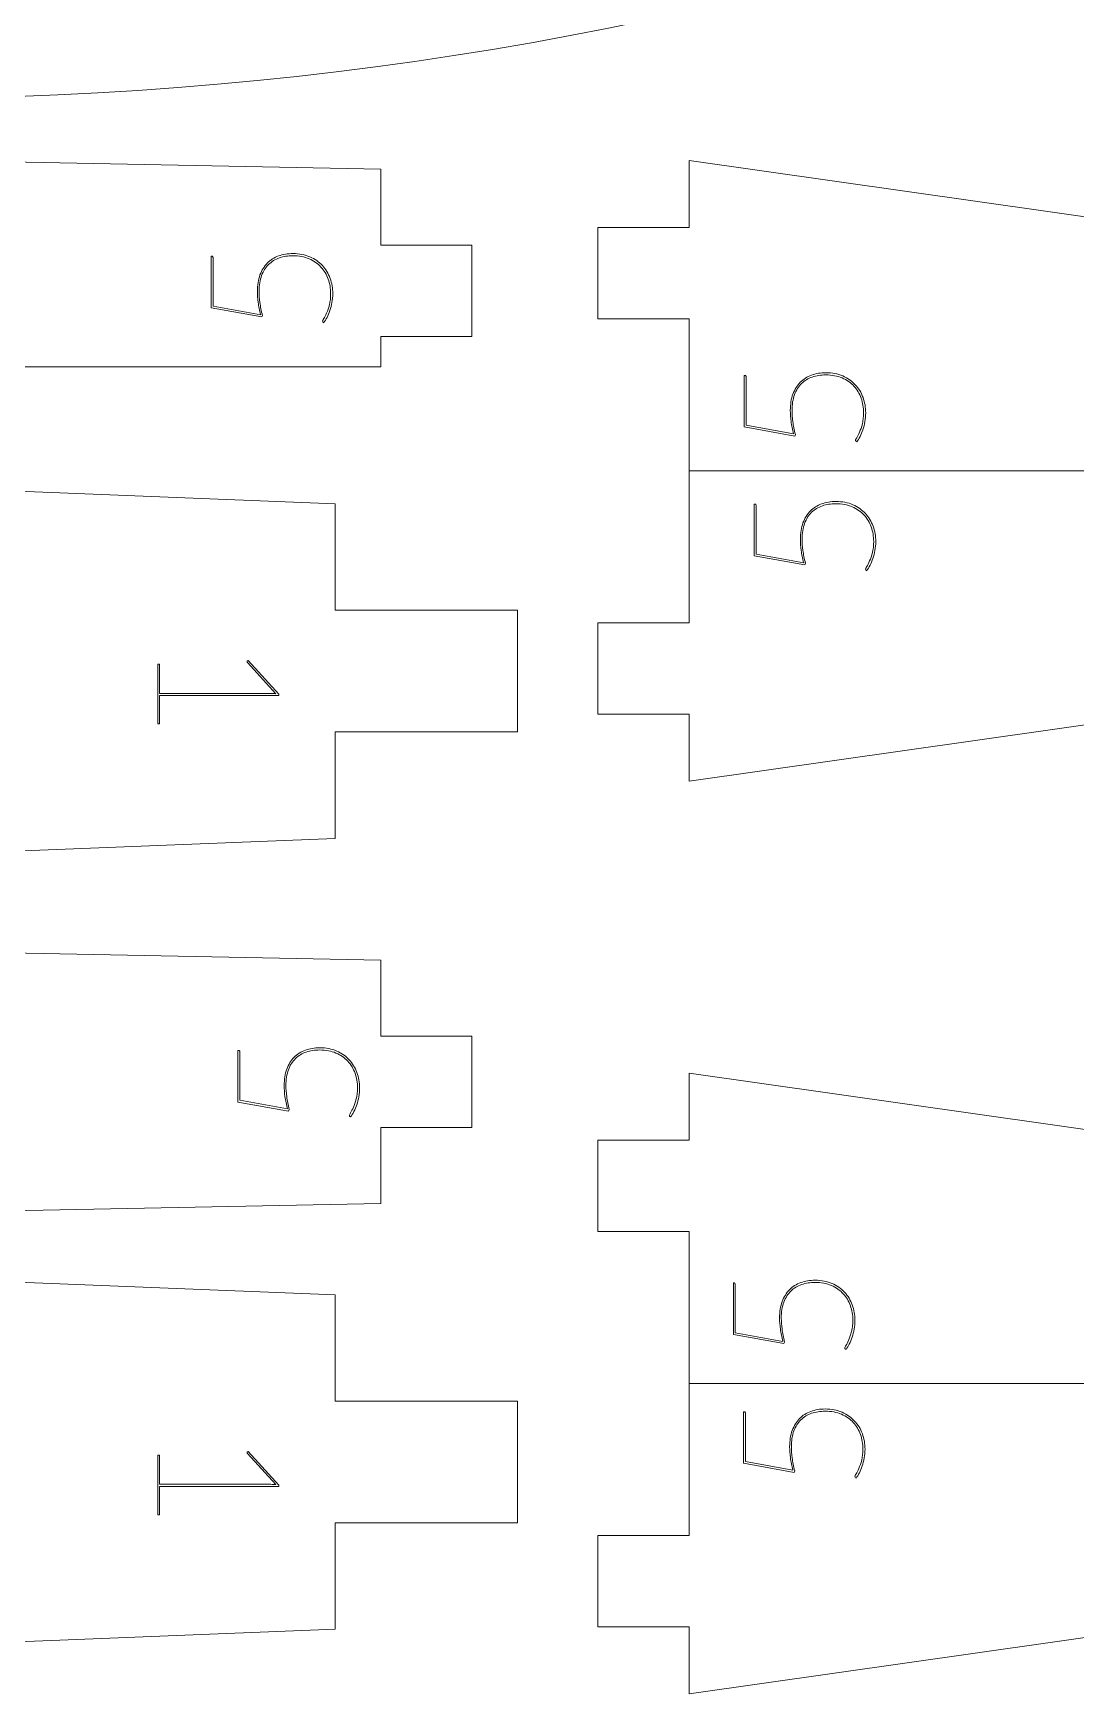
# Model space of a CAD drawing. Header units: millimetres. Extents: x -150 to 147, y -95 to 100.
# Drawn here: x -82.76 to -65.63, y -53.55 to -26.26 of the extents above; entities that cross this region are included whole.
import ezdxf

# ---------------------------------------------------------------- set-up
doc = ezdxf.new("R2010")
doc.units = ezdxf.units.MM
doc.header["$MEASUREMENT"] = 0
doc.layers.add('cut', color=7, linetype='Continuous')
doc.layers.add('cut light', color=7, linetype='Continuous')

msp = doc.modelspace()

# ---------------------------------------------------------------- linework, layer by layer
at = {"layer": 'cut', "lineweight": 0}
for points, knots in [([(-85.0188, 98.3721), (-56.4983, 98.3721), (-32.5493, 78.2244), (-25.8546, 50.9966), (-25.8546, 50.9966), (-25.8546, 50.9966), (-25.8546, 51.0068), (-25.8546, 51.0068), (-25.8546, 51.0068), (-25.8546, 51.0068), (-21.6503, 48.5068), (-21.6503, 48.5068), (-21.6503, 48.5068), (-21.6503, 48.5068), (-21.6503, 22.4442), (-21.6503, 22.4442), (-21.6503, 22.4442), (-21.6503, 22.4442), (-25.8776, 19.9442), (-25.8776, 19.9442), (-25.8776, 19.9442), (-25.8776, 19.9442), (-25.8776, 19.9502), (-25.8776, 19.9502), (-25.8776, 19.9502), (-32.6051, -7.2285), (-56.532, -27.3281), (-85.0188, -27.3281), (-85.0188, -27.3281), (-118.7251, -27.3281), (-146.0494, 0.8109), (-146.0494, 35.5219), (-146.0494, 35.5219), (-146.0494, 70.2331), (-118.7251, 98.3721), (-85.0188, 98.3721)], [0, 0, 0, 0, 0.1, 0.1, 0.1, 0.1, 0.2, 0.2, 0.2, 0.2, 0.3, 0.3, 0.3, 0.3, 0.4, 0.4, 0.4, 0.4, 0.5, 0.5, 0.5, 0.5, 0.6, 0.6, 0.6, 0.6, 0.7, 0.7, 0.7, 0.7, 0.8, 0.8, 0.8, 0.8, 1, 1, 1, 1]), ([(-101.3217, -31.4889), (-101.3217, -31.4889), (-101.3217, -29.4889), (-101.3217, -29.4889), (-101.3217, -29.4889), (-101.3217, -29.4889), (-99.8217, -29.4889), (-99.8217, -29.4889), (-99.8217, -29.4889), (-99.8217, -29.4889), (-99.8217, -28.0389), (-99.8217, -28.0389), (-99.8217, -28.0389), (-99.8217, -28.0389), (-77.0517, -28.489), (-77.0517, -28.489), (-77.0517, -28.489), (-77.0517, -28.489), (-77.0516, -29.739), (-77.0516, -29.739), (-77.0516, -29.739), (-77.0516, -29.739), (-75.5516, -29.739), (-75.5516, -29.739), (-75.5516, -29.739), (-75.5516, -29.739), (-75.5516, -31.239), (-75.5516, -31.239), (-75.5516, -31.239), (-75.5516, -31.239), (-77.0516, -31.239), (-77.0516, -31.239), (-77.0516, -31.239), (-77.0516, -31.239), (-77.0517, -31.739), (-77.0517, -31.739), (-77.0517, -31.739), (-77.0517, -31.739), (-86.0517, -31.739), (-86.0517, -31.739), (-86.0517, -31.739), (-86.0517, -31.739), (-86.0517, -32.6668), (-86.0517, -32.6668), (-86.0517, -32.6668), (-86.0517, -32.6668), (-99.8217, -32.9389), (-99.8217, -32.9389), (-99.8217, -32.9389), (-99.8217, -32.9389), (-99.8217, -31.4889), (-99.8217, -31.4889), (-99.8217, -31.4889), (-99.8217, -31.4889), (-101.3217, -31.4889), (-101.3217, -31.4889)], [0, 0, 0, 0, 0.0666667, 0.0666667, 0.0666667, 0.0666667, 0.1333333, 0.1333333, 0.1333333, 0.1333333, 0.2, 0.2, 0.2, 0.2, 0.2666667, 0.2666667, 0.2666667, 0.2666667, 0.3333333, 0.3333333, 0.3333333, 0.3333333, 0.4, 0.4, 0.4, 0.4, 0.4666667, 0.4666667, 0.4666667, 0.4666667, 0.5333333, 0.5333333, 0.5333333, 0.5333333, 0.6, 0.6, 0.6, 0.6, 0.6666667, 0.6666667, 0.6666667, 0.6666667, 0.7333333, 0.7333333, 0.7333333, 0.7333333, 0.8, 0.8, 0.8, 0.8, 0.8666667, 0.8666667, 0.8666667, 0.8666667, 1, 1, 1, 1]), ([(-73.4836, -37.4483), (-73.4836, -37.4483), (-73.4836, -35.9483), (-73.4836, -35.9483), (-73.4836, -35.9483), (-73.4836, -35.9483), (-71.9836, -35.9483), (-71.9836, -35.9483), (-71.9836, -35.9483), (-71.9836, -35.9483), (-71.9836, -33.4483), (-71.9836, -33.4483), (-71.9836, -33.4483), (-71.9836, -33.4483), (-71.9836, -33.3545), (-71.9836, -33.3545), (-71.9836, -33.3545), (-71.9836, -33.3545), (-71.9836, -30.9483), (-71.9836, -30.9483), (-71.9836, -30.9483), (-71.9836, -30.9483), (-73.4836, -30.9483), (-73.4836, -30.9483), (-73.4836, -30.9483), (-73.4836, -30.9483), (-73.4836, -29.4483), (-73.4836, -29.4483), (-73.4836, -29.4483), (-73.4836, -29.4483), (-71.9836, -29.4483), (-71.9836, -29.4483), (-71.9836, -29.4483), (-71.9836, -29.4483), (-71.9836, -28.3483), (-71.9836, -28.3483), (-71.9836, -28.3483), (-71.9836, -28.3483), (-52.9835, -31.0483), (-52.9835, -31.0483), (-52.9835, -31.0483), (-52.9835, -31.0483), (-52.9835, -31.9483), (-52.9835, -31.9483), (-52.9835, -31.9483), (-52.9835, -31.9483), (-49.9835, -31.9483), (-49.9835, -31.9483), (-49.9835, -31.9483), (-49.9835, -31.9483), (-49.9835, -34.9483), (-49.9835, -34.9483), (-49.9835, -34.9483), (-49.9835, -34.9483), (-52.9835, -34.9483), (-52.9835, -34.9483), (-52.9835, -34.9483), (-52.9835, -34.9483), (-52.9835, -35.8483), (-52.9835, -35.8483), (-52.9835, -35.8483), (-52.9835, -35.8483), (-71.9836, -38.5483), (-71.9836, -38.5483), (-71.9836, -38.5483), (-71.9836, -38.5483), (-71.9836, -37.4483), (-71.9836, -37.4483), (-71.9836, -37.4483), (-71.9836, -37.4483), (-73.4836, -37.4483), (-73.4836, -37.4483)], [0, 0, 0, 0, 0.0526316, 0.0526316, 0.0526316, 0.0526316, 0.1052632, 0.1052632, 0.1052632, 0.1052632, 0.1578947, 0.1578947, 0.1578947, 0.1578947, 0.2105263, 0.2105263, 0.2105263, 0.2105263, 0.2631579, 0.2631579, 0.2631579, 0.2631579, 0.3157895, 0.3157895, 0.3157895, 0.3157895, 0.3684211, 0.3684211, 0.3684211, 0.3684211, 0.4210526, 0.4210526, 0.4210526, 0.4210526, 0.4736842, 0.4736842, 0.4736842, 0.4736842, 0.5263158, 0.5263158, 0.5263158, 0.5263158, 0.5789474, 0.5789474, 0.5789474, 0.5789474, 0.6315789, 0.6315789, 0.6315789, 0.6315789, 0.6842105, 0.6842105, 0.6842105, 0.6842105, 0.7368421, 0.7368421, 0.7368421, 0.7368421, 0.7894737, 0.7894737, 0.7894737, 0.7894737, 0.8421053, 0.8421053, 0.8421053, 0.8421053, 0.8947368, 0.8947368, 0.8947368, 0.8947368, 1, 1, 1, 1]), ([(-74.8016, -35.7389), (-74.8016, -35.7389), (-74.8016, -37.7389), (-74.8016, -37.7389), (-74.8016, -37.7389), (-74.8016, -37.7389), (-77.8016, -37.7389), (-77.8016, -37.7389), (-77.8016, -37.7389), (-77.8016, -37.7389), (-77.8016, -39.4888), (-77.8016, -39.4888), (-77.8016, -39.4888), (-77.8016, -39.4888), (-90.4315, -39.9889), (-90.4315, -39.9889), (-90.4315, -39.9889), (-90.4315, -39.9889), (-90.4315, -37.7389), (-90.4315, -37.7389), (-90.4315, -37.7389), (-90.4315, -37.7389), (-91.9315, -37.7389), (-91.9315, -37.7389), (-91.9315, -37.7389), (-91.9315, -37.7389), (-91.9315, -35.7389), (-91.9315, -35.7389), (-91.9315, -35.7389), (-91.9315, -35.7389), (-90.4315, -35.7389), (-90.4315, -35.7389), (-90.4315, -35.7389), (-90.4315, -35.7389), (-90.4315, -33.4889), (-90.4315, -33.4889), (-90.4315, -33.4889), (-90.4315, -33.4889), (-77.8016, -33.9888), (-77.8016, -33.9888), (-77.8016, -33.9888), (-77.8016, -33.9888), (-77.8016, -35.7389), (-77.8016, -35.7389), (-77.8016, -35.7389), (-77.8016, -35.7389), (-74.8016, -35.7389), (-74.8016, -35.7389)], [0, 0, 0, 0, 0.0769231, 0.0769231, 0.0769231, 0.0769231, 0.1538462, 0.1538462, 0.1538462, 0.1538462, 0.2307692, 0.2307692, 0.2307692, 0.2307692, 0.3076923, 0.3076923, 0.3076923, 0.3076923, 0.3846154, 0.3846154, 0.3846154, 0.3846154, 0.4615385, 0.4615385, 0.4615385, 0.4615385, 0.5384615, 0.5384615, 0.5384615, 0.5384615, 0.6153846, 0.6153846, 0.6153846, 0.6153846, 0.6923077, 0.6923077, 0.6923077, 0.6923077, 0.7692308, 0.7692308, 0.7692308, 0.7692308, 0.8461538, 0.8461538, 0.8461538, 0.8461538, 1, 1, 1, 1]), ([(-101.3217, -44.4889), (-101.3217, -44.4889), (-101.3217, -42.4889), (-101.3217, -42.4889), (-101.3217, -42.4889), (-101.3217, -42.4889), (-99.8217, -42.4889), (-99.8217, -42.4889), (-99.8217, -42.4889), (-99.8217, -42.4889), (-99.8217, -41.0389), (-99.8217, -41.0389), (-99.8217, -41.0389), (-99.8217, -41.0389), (-77.0517, -41.489), (-77.0517, -41.489), (-77.0517, -41.489), (-77.0517, -41.489), (-77.0516, -42.739), (-77.0516, -42.739), (-77.0516, -42.739), (-77.0516, -42.739), (-75.5516, -42.739), (-75.5516, -42.739), (-75.5516, -42.739), (-75.5516, -42.739), (-75.5516, -44.239), (-75.5516, -44.239), (-75.5516, -44.239), (-75.5516, -44.239), (-77.0516, -44.239), (-77.0516, -44.239), (-77.0516, -44.239), (-77.0516, -44.239), (-77.0517, -45.489), (-77.0517, -45.489), (-77.0517, -45.489), (-77.0517, -45.489), (-99.8217, -45.9389), (-99.8217, -45.9389), (-99.8217, -45.9389), (-99.8217, -45.9389), (-99.8217, -44.4889), (-99.8217, -44.4889), (-99.8217, -44.4889), (-99.8217, -44.4889), (-101.3217, -44.4889), (-101.3217, -44.4889)], [0, 0, 0, 0, 0.0769231, 0.0769231, 0.0769231, 0.0769231, 0.1538462, 0.1538462, 0.1538462, 0.1538462, 0.2307692, 0.2307692, 0.2307692, 0.2307692, 0.3076923, 0.3076923, 0.3076923, 0.3076923, 0.3846154, 0.3846154, 0.3846154, 0.3846154, 0.4615385, 0.4615385, 0.4615385, 0.4615385, 0.5384615, 0.5384615, 0.5384615, 0.5384615, 0.6153846, 0.6153846, 0.6153846, 0.6153846, 0.6923077, 0.6923077, 0.6923077, 0.6923077, 0.7692308, 0.7692308, 0.7692308, 0.7692308, 0.8461538, 0.8461538, 0.8461538, 0.8461538, 1, 1, 1, 1]), ([(-73.4836, -52.4483), (-73.4836, -52.4483), (-73.4836, -50.9483), (-73.4836, -50.9483), (-73.4836, -50.9483), (-73.4836, -50.9483), (-71.9836, -50.9483), (-71.9836, -50.9483), (-71.9836, -50.9483), (-71.9836, -50.9483), (-71.9836, -48.4483), (-71.9836, -48.4483), (-71.9836, -48.4483), (-71.9836, -48.4483), (-71.9836, -48.3545), (-71.9836, -48.3545), (-71.9836, -48.3545), (-71.9836, -48.3545), (-71.9836, -45.9483), (-71.9836, -45.9483), (-71.9836, -45.9483), (-71.9836, -45.9483), (-73.4836, -45.9483), (-73.4836, -45.9483), (-73.4836, -45.9483), (-73.4836, -45.9483), (-73.4836, -44.4483), (-73.4836, -44.4483), (-73.4836, -44.4483), (-73.4836, -44.4483), (-71.9836, -44.4483), (-71.9836, -44.4483), (-71.9836, -44.4483), (-71.9836, -44.4483), (-71.9836, -43.3483), (-71.9836, -43.3483), (-71.9836, -43.3483), (-71.9836, -43.3483), (-52.9835, -46.0483), (-52.9835, -46.0483), (-52.9835, -46.0483), (-52.9835, -46.0483), (-52.9835, -46.9483), (-52.9835, -46.9483), (-52.9835, -46.9483), (-52.9835, -46.9483), (-49.9835, -46.9483), (-49.9835, -46.9483), (-49.9835, -46.9483), (-49.9835, -46.9483), (-49.9835, -49.9483), (-49.9835, -49.9483), (-49.9835, -49.9483), (-49.9835, -49.9483), (-52.9835, -49.9483), (-52.9835, -49.9483), (-52.9835, -49.9483), (-52.9835, -49.9483), (-52.9835, -50.8483), (-52.9835, -50.8483), (-52.9835, -50.8483), (-52.9835, -50.8483), (-71.9836, -53.5483), (-71.9836, -53.5483), (-71.9836, -53.5483), (-71.9836, -53.5483), (-71.9836, -52.4483), (-71.9836, -52.4483), (-71.9836, -52.4483), (-71.9836, -52.4483), (-73.4836, -52.4483), (-73.4836, -52.4483)], [0, 0, 0, 0, 0.0526316, 0.0526316, 0.0526316, 0.0526316, 0.1052632, 0.1052632, 0.1052632, 0.1052632, 0.1578947, 0.1578947, 0.1578947, 0.1578947, 0.2105263, 0.2105263, 0.2105263, 0.2105263, 0.2631579, 0.2631579, 0.2631579, 0.2631579, 0.3157895, 0.3157895, 0.3157895, 0.3157895, 0.3684211, 0.3684211, 0.3684211, 0.3684211, 0.4210526, 0.4210526, 0.4210526, 0.4210526, 0.4736842, 0.4736842, 0.4736842, 0.4736842, 0.5263158, 0.5263158, 0.5263158, 0.5263158, 0.5789474, 0.5789474, 0.5789474, 0.5789474, 0.6315789, 0.6315789, 0.6315789, 0.6315789, 0.6842105, 0.6842105, 0.6842105, 0.6842105, 0.7368421, 0.7368421, 0.7368421, 0.7368421, 0.7894737, 0.7894737, 0.7894737, 0.7894737, 0.8421053, 0.8421053, 0.8421053, 0.8421053, 0.8947368, 0.8947368, 0.8947368, 0.8947368, 1, 1, 1, 1]), ([(-74.8016, -48.7389), (-74.8016, -48.7389), (-74.8016, -50.7389), (-74.8016, -50.7389), (-74.8016, -50.7389), (-74.8016, -50.7389), (-77.8016, -50.7389), (-77.8016, -50.7389), (-77.8016, -50.7389), (-77.8016, -50.7389), (-77.8016, -52.4888), (-77.8016, -52.4888), (-77.8016, -52.4888), (-77.8016, -52.4888), (-90.4315, -52.9889), (-90.4315, -52.9889), (-90.4315, -52.9889), (-90.4315, -52.9889), (-90.4315, -50.7389), (-90.4315, -50.7389), (-90.4315, -50.7389), (-90.4315, -50.7389), (-91.9315, -50.7389), (-91.9315, -50.7389), (-91.9315, -50.7389), (-91.9315, -50.7389), (-91.9315, -48.7389), (-91.9315, -48.7389), (-91.9315, -48.7389), (-91.9315, -48.7389), (-90.4315, -48.7389), (-90.4315, -48.7389), (-90.4315, -48.7389), (-90.4315, -48.7389), (-90.4315, -46.4889), (-90.4315, -46.4889), (-90.4315, -46.4889), (-90.4315, -46.4889), (-77.8016, -46.9888), (-77.8016, -46.9888), (-77.8016, -46.9888), (-77.8016, -46.9888), (-77.8016, -48.7389), (-77.8016, -48.7389), (-77.8016, -48.7389), (-77.8016, -48.7389), (-74.8016, -48.7389), (-74.8016, -48.7389)], [0, 0, 0, 0, 0.0769231, 0.0769231, 0.0769231, 0.0769231, 0.1538462, 0.1538462, 0.1538462, 0.1538462, 0.2307692, 0.2307692, 0.2307692, 0.2307692, 0.3076923, 0.3076923, 0.3076923, 0.3076923, 0.3846154, 0.3846154, 0.3846154, 0.3846154, 0.4615385, 0.4615385, 0.4615385, 0.4615385, 0.5384615, 0.5384615, 0.5384615, 0.5384615, 0.6153846, 0.6153846, 0.6153846, 0.6153846, 0.6923077, 0.6923077, 0.6923077, 0.6923077, 0.7692308, 0.7692308, 0.7692308, 0.7692308, 0.8461538, 0.8461538, 0.8461538, 0.8461538, 1, 1, 1, 1])]:
    msp.add_open_spline(points, degree=3, knots=knots, dxfattribs=at)
for points in [[(-71.9836, -33.4483), (-71.9836, -33.4483), (-49.9835, -33.4483), (-49.9835, -33.4483)], [(-71.9836, -48.4483), (-71.9836, -48.4483), (-49.9835, -48.4483), (-49.9835, -48.4483)]]:
    msp.add_open_spline(points, degree=3, dxfattribs=at)
at = {"layer": 'cut light', "color": 5, "lineweight": 0}
for points, knots in [([(-79.825, -29.9226), (-79.8203, -29.9226), (-79.8166, -29.9245), (-79.8133, -29.9282), (-79.8133, -29.9282), (-79.81, -29.932), (-79.8081, -29.9367), (-79.8081, -29.9423), (-79.8081, -29.9423), (-79.8081, -29.9423), (-79.8081, -30.741), (-79.8081, -30.741), (-79.8081, -30.741), (-79.8081, -30.741), (-79.0249, -30.8835), (-79.0249, -30.8835), (-79.0249, -30.8835), (-79.0442, -30.8121), (-79.0583, -30.7443), (-79.0668, -30.6803), (-79.0668, -30.6803), (-79.0757, -30.6164), (-79.08, -30.5562), (-79.08, -30.4997), (-79.08, -30.4997), (-79.08, -30.3972), (-79.0654, -30.3069), (-79.0367, -30.2293), (-79.0367, -30.2293), (-79.008, -30.1517), (-78.968, -30.0867), (-78.9168, -30.0345), (-78.9168, -30.0345), (-78.8655, -29.9823), (-78.8039, -29.9433), (-78.7319, -29.9169), (-78.7319, -29.9169), (-78.6595, -29.8906), (-78.5804, -29.8774), (-78.4939, -29.8774), (-78.4939, -29.8774), (-78.3899, -29.8774), (-78.2977, -29.8953), (-78.2168, -29.9311), (-78.2168, -29.9311), (-78.1359, -29.9668), (-78.0677, -30.0148), (-78.0118, -30.075), (-78.0118, -30.075), (-77.9563, -30.1352), (-77.9139, -30.2048), (-77.8848, -30.2843), (-77.8848, -30.2843), (-77.8556, -30.3638), (-77.841, -30.4475), (-77.841, -30.535), (-77.841, -30.535), (-77.841, -30.5858), (-77.8453, -30.6347), (-77.8537, -30.6818), (-77.8537, -30.6818), (-77.8622, -30.7288), (-77.8735, -30.7725), (-77.8871, -30.8135), (-77.8871, -30.8135), (-77.9008, -30.8544), (-77.9163, -30.892), (-77.9337, -30.9259), (-77.9337, -30.9259), (-77.9511, -30.9597), (-77.969, -30.9894), (-77.9878, -31.0148), (-77.9878, -31.0148), (-77.9878, -31.0148), (-77.9991, -31.0063), (-77.9991, -31.0063), (-77.9991, -31.0063), (-78.0047, -31.0026), (-78.0075, -30.9969), (-78.0075, -30.9894), (-78.0075, -30.9894), (-78.0075, -30.9828), (-78.0009, -30.9682), (-77.9873, -30.9456), (-77.9873, -30.9456), (-77.9737, -30.9231), (-77.9581, -30.8925), (-77.9412, -30.8544), (-77.9412, -30.8544), (-77.9243, -30.8163), (-77.9092, -30.7707), (-77.8956, -30.7175), (-77.8956, -30.7175), (-77.8819, -30.6644), (-77.8749, -30.6037), (-77.8749, -30.535), (-77.8749, -30.535), (-77.8749, -30.4513), (-77.8885, -30.3718), (-77.9153, -30.2965), (-77.9153, -30.2965), (-77.9422, -30.2213), (-77.9817, -30.1554), (-78.0339, -30.099), (-78.0339, -30.099), (-78.0861, -30.0425), (-78.151, -29.9974), (-78.2286, -29.964), (-78.2286, -29.964), (-78.3067, -29.9306), (-78.3956, -29.9141), (-78.4967, -29.9141), (-78.4967, -29.9141), (-78.5767, -29.9141), (-78.6505, -29.9254), (-78.7183, -29.9485), (-78.7183, -29.9485), (-78.786, -29.9715), (-78.8448, -30.0073), (-78.8942, -30.0552), (-78.8942, -30.0552), (-78.9436, -30.1032), (-78.9821, -30.1639), (-79.0099, -30.2377), (-79.0099, -30.2377), (-79.0376, -30.3116), (-79.0517, -30.3991), (-79.0517, -30.4997), (-79.0517, -30.4997), (-79.0517, -30.5562), (-79.0475, -30.6168), (-79.0386, -30.6822), (-79.0386, -30.6822), (-79.0296, -30.7476), (-79.0155, -30.8182), (-78.9967, -30.8934), (-78.9967, -30.8934), (-78.9967, -30.8934), (-79.008, -30.9188), (-79.008, -30.9188), (-79.008, -30.9188), (-79.008, -30.9188), (-79.8391, -30.7692), (-79.8391, -30.7692), (-79.8391, -30.7692), (-79.8391, -30.7692), (-79.8391, -29.9226), (-79.8391, -29.9226), (-79.8391, -29.9226), (-79.8391, -29.9226), (-79.825, -29.9226), (-79.825, -29.9226)], [0, 0, 0, 0, 0.025641, 0.025641, 0.025641, 0.025641, 0.0512821, 0.0512821, 0.0512821, 0.0512821, 0.0769231, 0.0769231, 0.0769231, 0.0769231, 0.1025641, 0.1025641, 0.1025641, 0.1025641, 0.1282051, 0.1282051, 0.1282051, 0.1282051, 0.1538462, 0.1538462, 0.1538462, 0.1538462, 0.1794872, 0.1794872, 0.1794872, 0.1794872, 0.2051282, 0.2051282, 0.2051282, 0.2051282, 0.2307692, 0.2307692, 0.2307692, 0.2307692, 0.2564103, 0.2564103, 0.2564103, 0.2564103, 0.2820513, 0.2820513, 0.2820513, 0.2820513, 0.3076923, 0.3076923, 0.3076923, 0.3076923, 0.3333333, 0.3333333, 0.3333333, 0.3333333, 0.3589744, 0.3589744, 0.3589744, 0.3589744, 0.3846154, 0.3846154, 0.3846154, 0.3846154, 0.4102564, 0.4102564, 0.4102564, 0.4102564, 0.4358974, 0.4358974, 0.4358974, 0.4358974, 0.4615385, 0.4615385, 0.4615385, 0.4615385, 0.4871795, 0.4871795, 0.4871795, 0.4871795, 0.5128205, 0.5128205, 0.5128205, 0.5128205, 0.5384615, 0.5384615, 0.5384615, 0.5384615, 0.5641026, 0.5641026, 0.5641026, 0.5641026, 0.5897436, 0.5897436, 0.5897436, 0.5897436, 0.6153846, 0.6153846, 0.6153846, 0.6153846, 0.6410256, 0.6410256, 0.6410256, 0.6410256, 0.6666667, 0.6666667, 0.6666667, 0.6666667, 0.6923077, 0.6923077, 0.6923077, 0.6923077, 0.7179487, 0.7179487, 0.7179487, 0.7179487, 0.7435897, 0.7435897, 0.7435897, 0.7435897, 0.7692308, 0.7692308, 0.7692308, 0.7692308, 0.7948718, 0.7948718, 0.7948718, 0.7948718, 0.8205128, 0.8205128, 0.8205128, 0.8205128, 0.8461538, 0.8461538, 0.8461538, 0.8461538, 0.8717949, 0.8717949, 0.8717949, 0.8717949, 0.8974359, 0.8974359, 0.8974359, 0.8974359, 0.9230769, 0.9230769, 0.9230769, 0.9230769, 0.9487179, 0.9487179, 0.9487179, 0.9487179, 1, 1, 1, 1]), ([(-71.0644, -31.8807), (-71.0597, -31.8807), (-71.056, -31.8826), (-71.0527, -31.8863), (-71.0527, -31.8863), (-71.0494, -31.8901), (-71.0475, -31.8948), (-71.0475, -31.9004), (-71.0475, -31.9004), (-71.0475, -31.9004), (-71.0475, -32.6991), (-71.0475, -32.6991), (-71.0475, -32.6991), (-71.0475, -32.6991), (-70.2643, -32.8416), (-70.2643, -32.8416), (-70.2643, -32.8416), (-70.2836, -32.7702), (-70.2977, -32.7024), (-70.3062, -32.6384), (-70.3062, -32.6384), (-70.3151, -32.5745), (-70.3194, -32.5143), (-70.3194, -32.4578), (-70.3194, -32.4578), (-70.3194, -32.3553), (-70.3048, -32.265), (-70.2761, -32.1874), (-70.2761, -32.1874), (-70.2474, -32.1098), (-70.2074, -32.0448), (-70.1562, -31.9926), (-70.1562, -31.9926), (-70.1049, -31.9404), (-70.0433, -31.9014), (-69.9713, -31.875), (-69.9713, -31.875), (-69.8989, -31.8487), (-69.8198, -31.8355), (-69.7333, -31.8355), (-69.7333, -31.8355), (-69.6293, -31.8355), (-69.5371, -31.8534), (-69.4562, -31.8892), (-69.4562, -31.8892), (-69.3753, -31.9249), (-69.3071, -31.9729), (-69.2512, -32.0331), (-69.2512, -32.0331), (-69.1957, -32.0933), (-69.1533, -32.1629), (-69.1242, -32.2424), (-69.1242, -32.2424), (-69.095, -32.3219), (-69.0804, -32.4056), (-69.0804, -32.4931), (-69.0804, -32.4931), (-69.0804, -32.5439), (-69.0847, -32.5928), (-69.0931, -32.6399), (-69.0931, -32.6399), (-69.1016, -32.6869), (-69.1129, -32.7306), (-69.1265, -32.7716), (-69.1265, -32.7716), (-69.1402, -32.8125), (-69.1557, -32.8501), (-69.1731, -32.884), (-69.1731, -32.884), (-69.1905, -32.9178), (-69.2084, -32.9475), (-69.2272, -32.9729), (-69.2272, -32.9729), (-69.2272, -32.9729), (-69.2385, -32.9644), (-69.2385, -32.9644), (-69.2385, -32.9644), (-69.2441, -32.9607), (-69.2469, -32.955), (-69.2469, -32.9475), (-69.2469, -32.9475), (-69.2469, -32.9409), (-69.2403, -32.9263), (-69.2267, -32.9037), (-69.2267, -32.9037), (-69.2131, -32.8812), (-69.1975, -32.8506), (-69.1806, -32.8125), (-69.1806, -32.8125), (-69.1637, -32.7744), (-69.1486, -32.7288), (-69.135, -32.6756), (-69.135, -32.6756), (-69.1213, -32.6225), (-69.1143, -32.5618), (-69.1143, -32.4931), (-69.1143, -32.4931), (-69.1143, -32.4094), (-69.1279, -32.3299), (-69.1547, -32.2546), (-69.1547, -32.2546), (-69.1816, -32.1794), (-69.2211, -32.1135), (-69.2733, -32.0571), (-69.2733, -32.0571), (-69.3255, -32.0006), (-69.3904, -31.9555), (-69.468, -31.9221), (-69.468, -31.9221), (-69.5461, -31.8887), (-69.635, -31.8722), (-69.7361, -31.8722), (-69.7361, -31.8722), (-69.8161, -31.8722), (-69.8899, -31.8835), (-69.9577, -31.9066), (-69.9577, -31.9066), (-70.0254, -31.9296), (-70.0842, -31.9654), (-70.1336, -32.0133), (-70.1336, -32.0133), (-70.183, -32.0613), (-70.2215, -32.122), (-70.2493, -32.1958), (-70.2493, -32.1958), (-70.277, -32.2697), (-70.2911, -32.3572), (-70.2911, -32.4578), (-70.2911, -32.4578), (-70.2911, -32.5143), (-70.2869, -32.5749), (-70.278, -32.6403), (-70.278, -32.6403), (-70.269, -32.7057), (-70.2549, -32.7763), (-70.2361, -32.8515), (-70.2361, -32.8515), (-70.2361, -32.8515), (-70.2474, -32.8769), (-70.2474, -32.8769), (-70.2474, -32.8769), (-70.2474, -32.8769), (-71.0785, -32.7273), (-71.0785, -32.7273), (-71.0785, -32.7273), (-71.0785, -32.7273), (-71.0785, -31.8807), (-71.0785, -31.8807), (-71.0785, -31.8807), (-71.0785, -31.8807), (-71.0644, -31.8807), (-71.0644, -31.8807)], [0, 0, 0, 0, 0.025641, 0.025641, 0.025641, 0.025641, 0.0512821, 0.0512821, 0.0512821, 0.0512821, 0.0769231, 0.0769231, 0.0769231, 0.0769231, 0.1025641, 0.1025641, 0.1025641, 0.1025641, 0.1282051, 0.1282051, 0.1282051, 0.1282051, 0.1538462, 0.1538462, 0.1538462, 0.1538462, 0.1794872, 0.1794872, 0.1794872, 0.1794872, 0.2051282, 0.2051282, 0.2051282, 0.2051282, 0.2307692, 0.2307692, 0.2307692, 0.2307692, 0.2564103, 0.2564103, 0.2564103, 0.2564103, 0.2820513, 0.2820513, 0.2820513, 0.2820513, 0.3076923, 0.3076923, 0.3076923, 0.3076923, 0.3333333, 0.3333333, 0.3333333, 0.3333333, 0.3589744, 0.3589744, 0.3589744, 0.3589744, 0.3846154, 0.3846154, 0.3846154, 0.3846154, 0.4102564, 0.4102564, 0.4102564, 0.4102564, 0.4358974, 0.4358974, 0.4358974, 0.4358974, 0.4615385, 0.4615385, 0.4615385, 0.4615385, 0.4871795, 0.4871795, 0.4871795, 0.4871795, 0.5128205, 0.5128205, 0.5128205, 0.5128205, 0.5384615, 0.5384615, 0.5384615, 0.5384615, 0.5641026, 0.5641026, 0.5641026, 0.5641026, 0.5897436, 0.5897436, 0.5897436, 0.5897436, 0.6153846, 0.6153846, 0.6153846, 0.6153846, 0.6410256, 0.6410256, 0.6410256, 0.6410256, 0.6666667, 0.6666667, 0.6666667, 0.6666667, 0.6923077, 0.6923077, 0.6923077, 0.6923077, 0.7179487, 0.7179487, 0.7179487, 0.7179487, 0.7435897, 0.7435897, 0.7435897, 0.7435897, 0.7692308, 0.7692308, 0.7692308, 0.7692308, 0.7948718, 0.7948718, 0.7948718, 0.7948718, 0.8205128, 0.8205128, 0.8205128, 0.8205128, 0.8461538, 0.8461538, 0.8461538, 0.8461538, 0.8717949, 0.8717949, 0.8717949, 0.8717949, 0.8974359, 0.8974359, 0.8974359, 0.8974359, 0.9230769, 0.9230769, 0.9230769, 0.9230769, 0.9487179, 0.9487179, 0.9487179, 0.9487179, 1, 1, 1, 1]), ([(-70.899, -33.9973), (-70.8943, -33.9973), (-70.8906, -33.9992), (-70.8873, -34.0029), (-70.8873, -34.0029), (-70.884, -34.0067), (-70.8821, -34.0114), (-70.8821, -34.017), (-70.8821, -34.017), (-70.8821, -34.017), (-70.8821, -34.8157), (-70.8821, -34.8157), (-70.8821, -34.8157), (-70.8821, -34.8157), (-70.0989, -34.9582), (-70.0989, -34.9582), (-70.0989, -34.9582), (-70.1182, -34.8868), (-70.1323, -34.819), (-70.1408, -34.755), (-70.1408, -34.755), (-70.1497, -34.6911), (-70.154, -34.6309), (-70.154, -34.5744), (-70.154, -34.5744), (-70.154, -34.4719), (-70.1394, -34.3816), (-70.1107, -34.304), (-70.1107, -34.304), (-70.082, -34.2264), (-70.042, -34.1614), (-69.9908, -34.1092), (-69.9908, -34.1092), (-69.9395, -34.057), (-69.8779, -34.018), (-69.8059, -33.9916), (-69.8059, -33.9916), (-69.7335, -33.9653), (-69.6544, -33.9521), (-69.5679, -33.9521), (-69.5679, -33.9521), (-69.4639, -33.9521), (-69.3717, -33.97), (-69.2908, -34.0058), (-69.2908, -34.0058), (-69.2099, -34.0415), (-69.1417, -34.0895), (-69.0858, -34.1497), (-69.0858, -34.1497), (-69.0303, -34.2099), (-68.9879, -34.2795), (-68.9588, -34.359), (-68.9588, -34.359), (-68.9296, -34.4385), (-68.915, -34.5222), (-68.915, -34.6097), (-68.915, -34.6097), (-68.915, -34.6605), (-68.9193, -34.7094), (-68.9277, -34.7565), (-68.9277, -34.7565), (-68.9362, -34.8035), (-68.9475, -34.8472), (-68.9611, -34.8882), (-68.9611, -34.8882), (-68.9748, -34.9291), (-68.9903, -34.9667), (-69.0077, -35.0006), (-69.0077, -35.0006), (-69.0251, -35.0344), (-69.043, -35.0641), (-69.0618, -35.0895), (-69.0618, -35.0895), (-69.0618, -35.0895), (-69.0731, -35.081), (-69.0731, -35.081), (-69.0731, -35.081), (-69.0787, -35.0773), (-69.0815, -35.0716), (-69.0815, -35.0641), (-69.0815, -35.0641), (-69.0815, -35.0575), (-69.0749, -35.0429), (-69.0613, -35.0203), (-69.0613, -35.0203), (-69.0477, -34.9978), (-69.0321, -34.9672), (-69.0152, -34.9291), (-69.0152, -34.9291), (-68.9983, -34.891), (-68.9832, -34.8454), (-68.9696, -34.7922), (-68.9696, -34.7922), (-68.9559, -34.7391), (-68.9489, -34.6784), (-68.9489, -34.6097), (-68.9489, -34.6097), (-68.9489, -34.526), (-68.9625, -34.4465), (-68.9893, -34.3712), (-68.9893, -34.3712), (-69.0162, -34.296), (-69.0557, -34.2301), (-69.1079, -34.1737), (-69.1079, -34.1737), (-69.1601, -34.1172), (-69.225, -34.0721), (-69.3026, -34.0387), (-69.3026, -34.0387), (-69.3807, -34.0053), (-69.4696, -33.9888), (-69.5707, -33.9888), (-69.5707, -33.9888), (-69.6507, -33.9888), (-69.7245, -34.0001), (-69.7923, -34.0232), (-69.7923, -34.0232), (-69.86, -34.0462), (-69.9188, -34.082), (-69.9682, -34.1299), (-69.9682, -34.1299), (-70.0176, -34.1779), (-70.0561, -34.2386), (-70.0839, -34.3124), (-70.0839, -34.3124), (-70.1116, -34.3863), (-70.1257, -34.4738), (-70.1257, -34.5744), (-70.1257, -34.5744), (-70.1257, -34.6309), (-70.1215, -34.6915), (-70.1126, -34.7569), (-70.1126, -34.7569), (-70.1036, -34.8223), (-70.0895, -34.8929), (-70.0707, -34.9681), (-70.0707, -34.9681), (-70.0707, -34.9681), (-70.082, -34.9935), (-70.082, -34.9935), (-70.082, -34.9935), (-70.082, -34.9935), (-70.9131, -34.8439), (-70.9131, -34.8439), (-70.9131, -34.8439), (-70.9131, -34.8439), (-70.9131, -33.9973), (-70.9131, -33.9973), (-70.9131, -33.9973), (-70.9131, -33.9973), (-70.899, -33.9973), (-70.899, -33.9973)], [0, 0, 0, 0, 0.025641, 0.025641, 0.025641, 0.025641, 0.0512821, 0.0512821, 0.0512821, 0.0512821, 0.0769231, 0.0769231, 0.0769231, 0.0769231, 0.1025641, 0.1025641, 0.1025641, 0.1025641, 0.1282051, 0.1282051, 0.1282051, 0.1282051, 0.1538462, 0.1538462, 0.1538462, 0.1538462, 0.1794872, 0.1794872, 0.1794872, 0.1794872, 0.2051282, 0.2051282, 0.2051282, 0.2051282, 0.2307692, 0.2307692, 0.2307692, 0.2307692, 0.2564103, 0.2564103, 0.2564103, 0.2564103, 0.2820513, 0.2820513, 0.2820513, 0.2820513, 0.3076923, 0.3076923, 0.3076923, 0.3076923, 0.3333333, 0.3333333, 0.3333333, 0.3333333, 0.3589744, 0.3589744, 0.3589744, 0.3589744, 0.3846154, 0.3846154, 0.3846154, 0.3846154, 0.4102564, 0.4102564, 0.4102564, 0.4102564, 0.4358974, 0.4358974, 0.4358974, 0.4358974, 0.4615385, 0.4615385, 0.4615385, 0.4615385, 0.4871795, 0.4871795, 0.4871795, 0.4871795, 0.5128205, 0.5128205, 0.5128205, 0.5128205, 0.5384615, 0.5384615, 0.5384615, 0.5384615, 0.5641026, 0.5641026, 0.5641026, 0.5641026, 0.5897436, 0.5897436, 0.5897436, 0.5897436, 0.6153846, 0.6153846, 0.6153846, 0.6153846, 0.6410256, 0.6410256, 0.6410256, 0.6410256, 0.6666667, 0.6666667, 0.6666667, 0.6666667, 0.6923077, 0.6923077, 0.6923077, 0.6923077, 0.7179487, 0.7179487, 0.7179487, 0.7179487, 0.7435897, 0.7435897, 0.7435897, 0.7435897, 0.7692308, 0.7692308, 0.7692308, 0.7692308, 0.7948718, 0.7948718, 0.7948718, 0.7948718, 0.8205128, 0.8205128, 0.8205128, 0.8205128, 0.8461538, 0.8461538, 0.8461538, 0.8461538, 0.8717949, 0.8717949, 0.8717949, 0.8717949, 0.8974359, 0.8974359, 0.8974359, 0.8974359, 0.9230769, 0.9230769, 0.9230769, 0.9230769, 0.9487179, 0.9487179, 0.9487179, 0.9487179, 1, 1, 1, 1]), ([(-80.6879, -36.6256), (-80.6879, -36.6256), (-80.6879, -37.1054), (-80.6879, -37.1054), (-80.6879, -37.1054), (-80.6879, -37.1054), (-78.8591, -37.1054), (-78.8591, -37.1054), (-78.8591, -37.1054), (-78.8459, -37.1054), (-78.8323, -37.1059), (-78.8186, -37.1068), (-78.8186, -37.1068), (-78.805, -37.1078), (-78.7918, -37.1092), (-78.7787, -37.1111), (-78.7787, -37.1111), (-78.7787, -37.1111), (-79.2401, -36.6002), (-79.2401, -36.6002), (-79.2401, -36.6002), (-79.2448, -36.5955), (-79.2471, -36.5908), (-79.2471, -36.5861), (-79.2471, -36.5861), (-79.2471, -36.5805), (-79.2448, -36.5758), (-79.2401, -36.572), (-79.2401, -36.572), (-79.2401, -36.572), (-79.2288, -36.5636), (-79.2288, -36.5636), (-79.2288, -36.5636), (-79.2288, -36.5636), (-78.7293, -37.1195), (-78.7293, -37.1195), (-78.7293, -37.1195), (-78.7293, -37.1195), (-78.7293, -37.1393), (-78.7293, -37.1393), (-78.7293, -37.1393), (-78.7293, -37.1393), (-80.6879, -37.1393), (-80.6879, -37.1393), (-80.6879, -37.1393), (-80.6879, -37.1393), (-80.6879, -37.6078), (-80.6879, -37.6078), (-80.6879, -37.6078), (-80.6879, -37.6078), (-80.7161, -37.6078), (-80.7161, -37.6078), (-80.7161, -37.6078), (-80.7161, -37.6078), (-80.7161, -36.6256), (-80.7161, -36.6256), (-80.7161, -36.6256), (-80.7161, -36.6256), (-80.6879, -36.6256), (-80.6879, -36.6256)], [0, 0, 0, 0, 0.0625, 0.0625, 0.0625, 0.0625, 0.125, 0.125, 0.125, 0.125, 0.1875, 0.1875, 0.1875, 0.1875, 0.25, 0.25, 0.25, 0.25, 0.3125, 0.3125, 0.3125, 0.3125, 0.375, 0.375, 0.375, 0.375, 0.4375, 0.4375, 0.4375, 0.4375, 0.5, 0.5, 0.5, 0.5, 0.5625, 0.5625, 0.5625, 0.5625, 0.625, 0.625, 0.625, 0.625, 0.6875, 0.6875, 0.6875, 0.6875, 0.75, 0.75, 0.75, 0.75, 0.8125, 0.8125, 0.8125, 0.8125, 0.875, 0.875, 0.875, 0.875, 1, 1, 1, 1]), ([(-79.384, -42.9755), (-79.3793, -42.9755), (-79.3756, -42.9774), (-79.3723, -42.9811), (-79.3723, -42.9811), (-79.369, -42.9849), (-79.3671, -42.9896), (-79.3671, -42.9952), (-79.3671, -42.9952), (-79.3671, -42.9952), (-79.3671, -43.7939), (-79.3671, -43.7939), (-79.3671, -43.7939), (-79.3671, -43.7939), (-78.5839, -43.9364), (-78.5839, -43.9364), (-78.5839, -43.9364), (-78.6032, -43.865), (-78.6173, -43.7972), (-78.6258, -43.7332), (-78.6258, -43.7332), (-78.6347, -43.6693), (-78.639, -43.6091), (-78.639, -43.5526), (-78.639, -43.5526), (-78.639, -43.4501), (-78.6244, -43.3598), (-78.5957, -43.2822), (-78.5957, -43.2822), (-78.567, -43.2046), (-78.527, -43.1396), (-78.4758, -43.0874), (-78.4758, -43.0874), (-78.4245, -43.0352), (-78.3629, -42.9962), (-78.2909, -42.9698), (-78.2909, -42.9698), (-78.2185, -42.9435), (-78.1394, -42.9303), (-78.0529, -42.9303), (-78.0529, -42.9303), (-77.9489, -42.9303), (-77.8567, -42.9482), (-77.7758, -42.984), (-77.7758, -42.984), (-77.6949, -43.0197), (-77.6267, -43.0677), (-77.5708, -43.1279), (-77.5708, -43.1279), (-77.5153, -43.1881), (-77.4729, -43.2577), (-77.4438, -43.3372), (-77.4438, -43.3372), (-77.4146, -43.4167), (-77.4, -43.5004), (-77.4, -43.5879), (-77.4, -43.5879), (-77.4, -43.6387), (-77.4043, -43.6876), (-77.4127, -43.7347), (-77.4127, -43.7347), (-77.4212, -43.7817), (-77.4325, -43.8254), (-77.4461, -43.8664), (-77.4461, -43.8664), (-77.4598, -43.9073), (-77.4753, -43.9449), (-77.4927, -43.9788), (-77.4927, -43.9788), (-77.5101, -44.0126), (-77.528, -44.0423), (-77.5468, -44.0677), (-77.5468, -44.0677), (-77.5468, -44.0677), (-77.5581, -44.0592), (-77.5581, -44.0592), (-77.5581, -44.0592), (-77.5637, -44.0555), (-77.5665, -44.0498), (-77.5665, -44.0423), (-77.5665, -44.0423), (-77.5665, -44.0357), (-77.5599, -44.0211), (-77.5463, -43.9985), (-77.5463, -43.9985), (-77.5327, -43.976), (-77.5171, -43.9454), (-77.5002, -43.9073), (-77.5002, -43.9073), (-77.4833, -43.8692), (-77.4682, -43.8236), (-77.4546, -43.7704), (-77.4546, -43.7704), (-77.4409, -43.7173), (-77.4339, -43.6566), (-77.4339, -43.5879), (-77.4339, -43.5879), (-77.4339, -43.5042), (-77.4475, -43.4247), (-77.4743, -43.3494), (-77.4743, -43.3494), (-77.5012, -43.2742), (-77.5407, -43.2083), (-77.5929, -43.1519), (-77.5929, -43.1519), (-77.6451, -43.0954), (-77.71, -43.0503), (-77.7876, -43.0169), (-77.7876, -43.0169), (-77.8657, -42.9835), (-77.9546, -42.967), (-78.0557, -42.967), (-78.0557, -42.967), (-78.1357, -42.967), (-78.2095, -42.9783), (-78.2773, -43.0014), (-78.2773, -43.0014), (-78.345, -43.0244), (-78.4038, -43.0602), (-78.4532, -43.1081), (-78.4532, -43.1081), (-78.5026, -43.1561), (-78.5411, -43.2168), (-78.5689, -43.2906), (-78.5689, -43.2906), (-78.5966, -43.3645), (-78.6107, -43.452), (-78.6107, -43.5526), (-78.6107, -43.5526), (-78.6107, -43.6091), (-78.6065, -43.6697), (-78.5976, -43.7351), (-78.5976, -43.7351), (-78.5886, -43.8005), (-78.5745, -43.8711), (-78.5557, -43.9463), (-78.5557, -43.9463), (-78.5557, -43.9463), (-78.567, -43.9717), (-78.567, -43.9717), (-78.567, -43.9717), (-78.567, -43.9717), (-79.3981, -43.8221), (-79.3981, -43.8221), (-79.3981, -43.8221), (-79.3981, -43.8221), (-79.3981, -42.9755), (-79.3981, -42.9755), (-79.3981, -42.9755), (-79.3981, -42.9755), (-79.384, -42.9755), (-79.384, -42.9755)], [0, 0, 0, 0, 0.025641, 0.025641, 0.025641, 0.025641, 0.0512821, 0.0512821, 0.0512821, 0.0512821, 0.0769231, 0.0769231, 0.0769231, 0.0769231, 0.1025641, 0.1025641, 0.1025641, 0.1025641, 0.1282051, 0.1282051, 0.1282051, 0.1282051, 0.1538462, 0.1538462, 0.1538462, 0.1538462, 0.1794872, 0.1794872, 0.1794872, 0.1794872, 0.2051282, 0.2051282, 0.2051282, 0.2051282, 0.2307692, 0.2307692, 0.2307692, 0.2307692, 0.2564103, 0.2564103, 0.2564103, 0.2564103, 0.2820513, 0.2820513, 0.2820513, 0.2820513, 0.3076923, 0.3076923, 0.3076923, 0.3076923, 0.3333333, 0.3333333, 0.3333333, 0.3333333, 0.3589744, 0.3589744, 0.3589744, 0.3589744, 0.3846154, 0.3846154, 0.3846154, 0.3846154, 0.4102564, 0.4102564, 0.4102564, 0.4102564, 0.4358974, 0.4358974, 0.4358974, 0.4358974, 0.4615385, 0.4615385, 0.4615385, 0.4615385, 0.4871795, 0.4871795, 0.4871795, 0.4871795, 0.5128205, 0.5128205, 0.5128205, 0.5128205, 0.5384615, 0.5384615, 0.5384615, 0.5384615, 0.5641026, 0.5641026, 0.5641026, 0.5641026, 0.5897436, 0.5897436, 0.5897436, 0.5897436, 0.6153846, 0.6153846, 0.6153846, 0.6153846, 0.6410256, 0.6410256, 0.6410256, 0.6410256, 0.6666667, 0.6666667, 0.6666667, 0.6666667, 0.6923077, 0.6923077, 0.6923077, 0.6923077, 0.7179487, 0.7179487, 0.7179487, 0.7179487, 0.7435897, 0.7435897, 0.7435897, 0.7435897, 0.7692308, 0.7692308, 0.7692308, 0.7692308, 0.7948718, 0.7948718, 0.7948718, 0.7948718, 0.8205128, 0.8205128, 0.8205128, 0.8205128, 0.8461538, 0.8461538, 0.8461538, 0.8461538, 0.8717949, 0.8717949, 0.8717949, 0.8717949, 0.8974359, 0.8974359, 0.8974359, 0.8974359, 0.9230769, 0.9230769, 0.9230769, 0.9230769, 0.9487179, 0.9487179, 0.9487179, 0.9487179, 1, 1, 1, 1]), ([(-71.2408, -46.7961), (-71.2361, -46.7961), (-71.2324, -46.798), (-71.2291, -46.8017), (-71.2291, -46.8017), (-71.2258, -46.8055), (-71.2239, -46.8102), (-71.2239, -46.8158), (-71.2239, -46.8158), (-71.2239, -46.8158), (-71.2239, -47.6145), (-71.2239, -47.6145), (-71.2239, -47.6145), (-71.2239, -47.6145), (-70.4407, -47.757), (-70.4407, -47.757), (-70.4407, -47.757), (-70.46, -47.6856), (-70.4741, -47.6178), (-70.4826, -47.5538), (-70.4826, -47.5538), (-70.4915, -47.4899), (-70.4958, -47.4297), (-70.4958, -47.3732), (-70.4958, -47.3732), (-70.4958, -47.2707), (-70.4812, -47.1804), (-70.4525, -47.1028), (-70.4525, -47.1028), (-70.4238, -47.0252), (-70.3838, -46.9602), (-70.3326, -46.908), (-70.3326, -46.908), (-70.2813, -46.8558), (-70.2197, -46.8168), (-70.1477, -46.7904), (-70.1477, -46.7904), (-70.0753, -46.7641), (-69.9962, -46.7509), (-69.9097, -46.7509), (-69.9097, -46.7509), (-69.8057, -46.7509), (-69.7135, -46.7688), (-69.6326, -46.8046), (-69.6326, -46.8046), (-69.5517, -46.8403), (-69.4835, -46.8883), (-69.4276, -46.9485), (-69.4276, -46.9485), (-69.3721, -47.0087), (-69.3297, -47.0783), (-69.3006, -47.1578), (-69.3006, -47.1578), (-69.2714, -47.2373), (-69.2568, -47.321), (-69.2568, -47.4085), (-69.2568, -47.4085), (-69.2568, -47.4593), (-69.2611, -47.5082), (-69.2695, -47.5553), (-69.2695, -47.5553), (-69.278, -47.6023), (-69.2893, -47.646), (-69.3029, -47.687), (-69.3029, -47.687), (-69.3166, -47.7279), (-69.3321, -47.7655), (-69.3495, -47.7994), (-69.3495, -47.7994), (-69.3669, -47.8332), (-69.3848, -47.8629), (-69.4036, -47.8883), (-69.4036, -47.8883), (-69.4036, -47.8883), (-69.4149, -47.8798), (-69.4149, -47.8798), (-69.4149, -47.8798), (-69.4205, -47.8761), (-69.4233, -47.8704), (-69.4233, -47.8629), (-69.4233, -47.8629), (-69.4233, -47.8563), (-69.4167, -47.8417), (-69.4031, -47.8191), (-69.4031, -47.8191), (-69.3895, -47.7966), (-69.3739, -47.766), (-69.357, -47.7279), (-69.357, -47.7279), (-69.3401, -47.6898), (-69.325, -47.6442), (-69.3114, -47.591), (-69.3114, -47.591), (-69.2977, -47.5379), (-69.2907, -47.4772), (-69.2907, -47.4085), (-69.2907, -47.4085), (-69.2907, -47.3248), (-69.3043, -47.2453), (-69.3311, -47.17), (-69.3311, -47.17), (-69.358, -47.0948), (-69.3975, -47.0289), (-69.4497, -46.9725), (-69.4497, -46.9725), (-69.5019, -46.916), (-69.5668, -46.8709), (-69.6444, -46.8375), (-69.6444, -46.8375), (-69.7225, -46.8041), (-69.8114, -46.7876), (-69.9125, -46.7876), (-69.9125, -46.7876), (-69.9925, -46.7876), (-70.0663, -46.7989), (-70.1341, -46.822), (-70.1341, -46.822), (-70.2018, -46.845), (-70.2606, -46.8808), (-70.31, -46.9287), (-70.31, -46.9287), (-70.3594, -46.9767), (-70.3979, -47.0374), (-70.4257, -47.1112), (-70.4257, -47.1112), (-70.4534, -47.1851), (-70.4675, -47.2726), (-70.4675, -47.3732), (-70.4675, -47.3732), (-70.4675, -47.4297), (-70.4633, -47.4903), (-70.4544, -47.5557), (-70.4544, -47.5557), (-70.4454, -47.6211), (-70.4313, -47.6917), (-70.4125, -47.7669), (-70.4125, -47.7669), (-70.4125, -47.7669), (-70.4238, -47.7923), (-70.4238, -47.7923), (-70.4238, -47.7923), (-70.4238, -47.7923), (-71.2549, -47.6427), (-71.2549, -47.6427), (-71.2549, -47.6427), (-71.2549, -47.6427), (-71.2549, -46.7961), (-71.2549, -46.7961), (-71.2549, -46.7961), (-71.2549, -46.7961), (-71.2408, -46.7961), (-71.2408, -46.7961)], [0, 0, 0, 0, 0.025641, 0.025641, 0.025641, 0.025641, 0.0512821, 0.0512821, 0.0512821, 0.0512821, 0.0769231, 0.0769231, 0.0769231, 0.0769231, 0.1025641, 0.1025641, 0.1025641, 0.1025641, 0.1282051, 0.1282051, 0.1282051, 0.1282051, 0.1538462, 0.1538462, 0.1538462, 0.1538462, 0.1794872, 0.1794872, 0.1794872, 0.1794872, 0.2051282, 0.2051282, 0.2051282, 0.2051282, 0.2307692, 0.2307692, 0.2307692, 0.2307692, 0.2564103, 0.2564103, 0.2564103, 0.2564103, 0.2820513, 0.2820513, 0.2820513, 0.2820513, 0.3076923, 0.3076923, 0.3076923, 0.3076923, 0.3333333, 0.3333333, 0.3333333, 0.3333333, 0.3589744, 0.3589744, 0.3589744, 0.3589744, 0.3846154, 0.3846154, 0.3846154, 0.3846154, 0.4102564, 0.4102564, 0.4102564, 0.4102564, 0.4358974, 0.4358974, 0.4358974, 0.4358974, 0.4615385, 0.4615385, 0.4615385, 0.4615385, 0.4871795, 0.4871795, 0.4871795, 0.4871795, 0.5128205, 0.5128205, 0.5128205, 0.5128205, 0.5384615, 0.5384615, 0.5384615, 0.5384615, 0.5641026, 0.5641026, 0.5641026, 0.5641026, 0.5897436, 0.5897436, 0.5897436, 0.5897436, 0.6153846, 0.6153846, 0.6153846, 0.6153846, 0.6410256, 0.6410256, 0.6410256, 0.6410256, 0.6666667, 0.6666667, 0.6666667, 0.6666667, 0.6923077, 0.6923077, 0.6923077, 0.6923077, 0.7179487, 0.7179487, 0.7179487, 0.7179487, 0.7435897, 0.7435897, 0.7435897, 0.7435897, 0.7692308, 0.7692308, 0.7692308, 0.7692308, 0.7948718, 0.7948718, 0.7948718, 0.7948718, 0.8205128, 0.8205128, 0.8205128, 0.8205128, 0.8461538, 0.8461538, 0.8461538, 0.8461538, 0.8717949, 0.8717949, 0.8717949, 0.8717949, 0.8974359, 0.8974359, 0.8974359, 0.8974359, 0.9230769, 0.9230769, 0.9230769, 0.9230769, 0.9487179, 0.9487179, 0.9487179, 0.9487179, 1, 1, 1, 1]), ([(-71.0754, -48.9127), (-71.0707, -48.9127), (-71.067, -48.9146), (-71.0637, -48.9183), (-71.0637, -48.9183), (-71.0604, -48.9221), (-71.0585, -48.9268), (-71.0585, -48.9324), (-71.0585, -48.9324), (-71.0585, -48.9324), (-71.0585, -49.7311), (-71.0585, -49.7311), (-71.0585, -49.7311), (-71.0585, -49.7311), (-70.2753, -49.8736), (-70.2753, -49.8736), (-70.2753, -49.8736), (-70.2946, -49.8022), (-70.3087, -49.7344), (-70.3172, -49.6704), (-70.3172, -49.6704), (-70.3261, -49.6065), (-70.3304, -49.5463), (-70.3304, -49.4898), (-70.3304, -49.4898), (-70.3304, -49.3873), (-70.3158, -49.297), (-70.2871, -49.2194), (-70.2871, -49.2194), (-70.2584, -49.1418), (-70.2184, -49.0768), (-70.1672, -49.0246), (-70.1672, -49.0246), (-70.1159, -48.9724), (-70.0543, -48.9334), (-69.9823, -48.907), (-69.9823, -48.907), (-69.9099, -48.8807), (-69.8308, -48.8675), (-69.7443, -48.8675), (-69.7443, -48.8675), (-69.6403, -48.8675), (-69.5481, -48.8854), (-69.4672, -48.9212), (-69.4672, -48.9212), (-69.3863, -48.9569), (-69.3181, -49.0049), (-69.2622, -49.0651), (-69.2622, -49.0651), (-69.2067, -49.1253), (-69.1643, -49.1949), (-69.1352, -49.2744), (-69.1352, -49.2744), (-69.106, -49.3539), (-69.0914, -49.4376), (-69.0914, -49.5251), (-69.0914, -49.5251), (-69.0914, -49.5759), (-69.0957, -49.6248), (-69.1041, -49.6719), (-69.1041, -49.6719), (-69.1126, -49.7189), (-69.1239, -49.7626), (-69.1375, -49.8036), (-69.1375, -49.8036), (-69.1512, -49.8445), (-69.1667, -49.8821), (-69.1841, -49.916), (-69.1841, -49.916), (-69.2015, -49.9498), (-69.2194, -49.9795), (-69.2382, -50.0049), (-69.2382, -50.0049), (-69.2382, -50.0049), (-69.2495, -49.9964), (-69.2495, -49.9964), (-69.2495, -49.9964), (-69.2551, -49.9927), (-69.2579, -49.987), (-69.2579, -49.9795), (-69.2579, -49.9795), (-69.2579, -49.9729), (-69.2513, -49.9583), (-69.2377, -49.9357), (-69.2377, -49.9357), (-69.2241, -49.9132), (-69.2085, -49.8826), (-69.1916, -49.8445), (-69.1916, -49.8445), (-69.1747, -49.8064), (-69.1596, -49.7608), (-69.146, -49.7076), (-69.146, -49.7076), (-69.1323, -49.6545), (-69.1253, -49.5938), (-69.1253, -49.5251), (-69.1253, -49.5251), (-69.1253, -49.4414), (-69.1389, -49.3619), (-69.1657, -49.2866), (-69.1657, -49.2866), (-69.1926, -49.2114), (-69.2321, -49.1455), (-69.2843, -49.0891), (-69.2843, -49.0891), (-69.3365, -49.0326), (-69.4014, -48.9875), (-69.479, -48.9541), (-69.479, -48.9541), (-69.5571, -48.9207), (-69.646, -48.9042), (-69.7471, -48.9042), (-69.7471, -48.9042), (-69.8271, -48.9042), (-69.9009, -48.9155), (-69.9687, -48.9386), (-69.9687, -48.9386), (-70.0364, -48.9616), (-70.0952, -48.9974), (-70.1446, -49.0453), (-70.1446, -49.0453), (-70.194, -49.0933), (-70.2325, -49.154), (-70.2603, -49.2278), (-70.2603, -49.2278), (-70.288, -49.3017), (-70.3021, -49.3892), (-70.3021, -49.4898), (-70.3021, -49.4898), (-70.3021, -49.5463), (-70.2979, -49.6069), (-70.289, -49.6723), (-70.289, -49.6723), (-70.28, -49.7377), (-70.2659, -49.8083), (-70.2471, -49.8835), (-70.2471, -49.8835), (-70.2471, -49.8835), (-70.2584, -49.9089), (-70.2584, -49.9089), (-70.2584, -49.9089), (-70.2584, -49.9089), (-71.0895, -49.7593), (-71.0895, -49.7593), (-71.0895, -49.7593), (-71.0895, -49.7593), (-71.0895, -48.9127), (-71.0895, -48.9127), (-71.0895, -48.9127), (-71.0895, -48.9127), (-71.0754, -48.9127), (-71.0754, -48.9127)], [0, 0, 0, 0, 0.025641, 0.025641, 0.025641, 0.025641, 0.0512821, 0.0512821, 0.0512821, 0.0512821, 0.0769231, 0.0769231, 0.0769231, 0.0769231, 0.1025641, 0.1025641, 0.1025641, 0.1025641, 0.1282051, 0.1282051, 0.1282051, 0.1282051, 0.1538462, 0.1538462, 0.1538462, 0.1538462, 0.1794872, 0.1794872, 0.1794872, 0.1794872, 0.2051282, 0.2051282, 0.2051282, 0.2051282, 0.2307692, 0.2307692, 0.2307692, 0.2307692, 0.2564103, 0.2564103, 0.2564103, 0.2564103, 0.2820513, 0.2820513, 0.2820513, 0.2820513, 0.3076923, 0.3076923, 0.3076923, 0.3076923, 0.3333333, 0.3333333, 0.3333333, 0.3333333, 0.3589744, 0.3589744, 0.3589744, 0.3589744, 0.3846154, 0.3846154, 0.3846154, 0.3846154, 0.4102564, 0.4102564, 0.4102564, 0.4102564, 0.4358974, 0.4358974, 0.4358974, 0.4358974, 0.4615385, 0.4615385, 0.4615385, 0.4615385, 0.4871795, 0.4871795, 0.4871795, 0.4871795, 0.5128205, 0.5128205, 0.5128205, 0.5128205, 0.5384615, 0.5384615, 0.5384615, 0.5384615, 0.5641026, 0.5641026, 0.5641026, 0.5641026, 0.5897436, 0.5897436, 0.5897436, 0.5897436, 0.6153846, 0.6153846, 0.6153846, 0.6153846, 0.6410256, 0.6410256, 0.6410256, 0.6410256, 0.6666667, 0.6666667, 0.6666667, 0.6666667, 0.6923077, 0.6923077, 0.6923077, 0.6923077, 0.7179487, 0.7179487, 0.7179487, 0.7179487, 0.7435897, 0.7435897, 0.7435897, 0.7435897, 0.7692308, 0.7692308, 0.7692308, 0.7692308, 0.7948718, 0.7948718, 0.7948718, 0.7948718, 0.8205128, 0.8205128, 0.8205128, 0.8205128, 0.8461538, 0.8461538, 0.8461538, 0.8461538, 0.8717949, 0.8717949, 0.8717949, 0.8717949, 0.8974359, 0.8974359, 0.8974359, 0.8974359, 0.9230769, 0.9230769, 0.9230769, 0.9230769, 0.9487179, 0.9487179, 0.9487179, 0.9487179, 1, 1, 1, 1]), ([(-80.6879, -49.6256), (-80.6879, -49.6256), (-80.6879, -50.1054), (-80.6879, -50.1054), (-80.6879, -50.1054), (-80.6879, -50.1054), (-78.8591, -50.1054), (-78.8591, -50.1054), (-78.8591, -50.1054), (-78.8459, -50.1054), (-78.8323, -50.1059), (-78.8186, -50.1068), (-78.8186, -50.1068), (-78.805, -50.1078), (-78.7918, -50.1092), (-78.7787, -50.1111), (-78.7787, -50.1111), (-78.7787, -50.1111), (-79.2401, -49.6002), (-79.2401, -49.6002), (-79.2401, -49.6002), (-79.2448, -49.5955), (-79.2471, -49.5908), (-79.2471, -49.5861), (-79.2471, -49.5861), (-79.2471, -49.5805), (-79.2448, -49.5758), (-79.2401, -49.572), (-79.2401, -49.572), (-79.2401, -49.572), (-79.2288, -49.5636), (-79.2288, -49.5636), (-79.2288, -49.5636), (-79.2288, -49.5636), (-78.7293, -50.1195), (-78.7293, -50.1195), (-78.7293, -50.1195), (-78.7293, -50.1195), (-78.7293, -50.1393), (-78.7293, -50.1393), (-78.7293, -50.1393), (-78.7293, -50.1393), (-80.6879, -50.1393), (-80.6879, -50.1393), (-80.6879, -50.1393), (-80.6879, -50.1393), (-80.6879, -50.6078), (-80.6879, -50.6078), (-80.6879, -50.6078), (-80.6879, -50.6078), (-80.7161, -50.6078), (-80.7161, -50.6078), (-80.7161, -50.6078), (-80.7161, -50.6078), (-80.7161, -49.6256), (-80.7161, -49.6256), (-80.7161, -49.6256), (-80.7161, -49.6256), (-80.6879, -49.6256), (-80.6879, -49.6256)], [0, 0, 0, 0, 0.0625, 0.0625, 0.0625, 0.0625, 0.125, 0.125, 0.125, 0.125, 0.1875, 0.1875, 0.1875, 0.1875, 0.25, 0.25, 0.25, 0.25, 0.3125, 0.3125, 0.3125, 0.3125, 0.375, 0.375, 0.375, 0.375, 0.4375, 0.4375, 0.4375, 0.4375, 0.5, 0.5, 0.5, 0.5, 0.5625, 0.5625, 0.5625, 0.5625, 0.625, 0.625, 0.625, 0.625, 0.6875, 0.6875, 0.6875, 0.6875, 0.75, 0.75, 0.75, 0.75, 0.8125, 0.8125, 0.8125, 0.8125, 0.875, 0.875, 0.875, 0.875, 1, 1, 1, 1])]:
    msp.add_open_spline(points, degree=3, knots=knots, dxfattribs=at)

doc.saveas('drawing.dxf')
